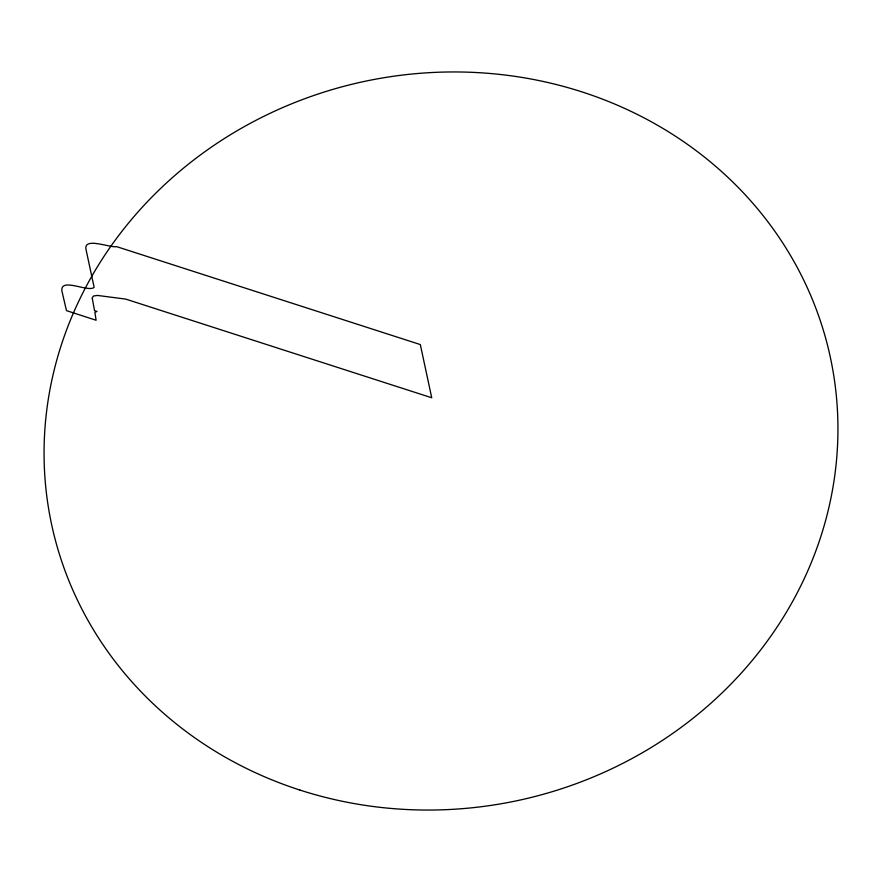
<?xml version="1.0" encoding="UTF-8"?>
<svg xmlns="http://www.w3.org/2000/svg" width="882" height="882" viewBox="0 0 882 882"><rect width="100%" height="100%" fill="white"/><g stroke="black" fill="none" stroke-linecap="round" stroke-linejoin="round"><path stroke-width="1.32" d="M92.246 298.105L94.528 310.651L96.998 311.456L94.881 312.316L96.105 320.254L66.47 310.629L61.872 290.84C60.329 277.036 88.74 292.747 94.131 287.312L85.929 249.066C83.955 236.916 109.765 247.842 116.391 246.662A7.089 2.304 22 0 1 117.549 246.927L420.328 344.564L431.728 397.771L126.479 299.34A7.508 2.448 22 0 0 125.31 299.053L97.483 295.437L93.382 296.032L92.246 298.105M300.012 790.096A398.234 367.651 -12.1 0 0 832.84 370.12A398.234 367.651 -12.1 0 0 190.148 162.784A398.234 367.651 -12.1 0 0 300.012 790.096"/></g></svg>
